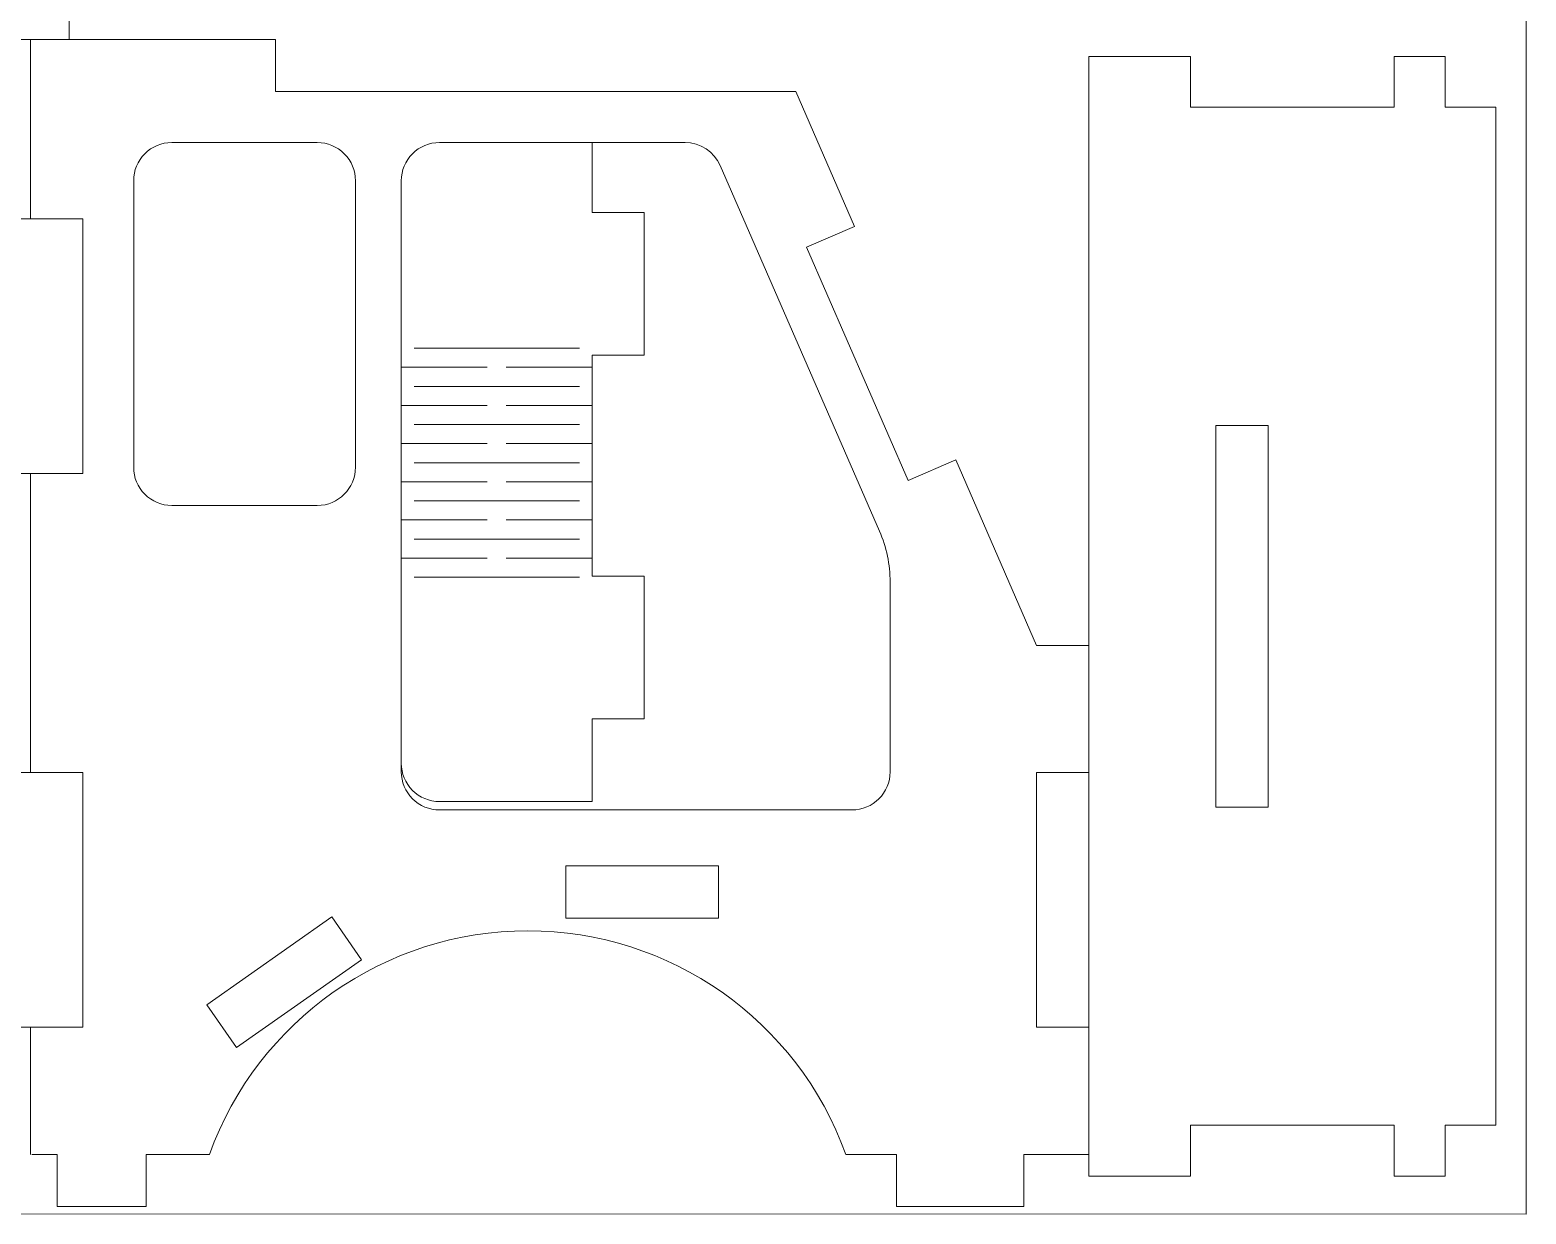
# Model space of a CAD drawing. Header units: inches. Extents: x -505 to 101, y 135 to 440.
# Drawn here: x -16.7 to 100.9, y 135.2 to 228.2 of the extents above; entities that cross this region are included whole.
import ezdxf

# ---------------------------------------------------------------- set-up
doc = ezdxf.new("R2010")
doc.units = ezdxf.units.IN
doc.header["$MEASUREMENT"] = 0
doc.layers.add('Capa 1', color=7, linetype='Continuous')
doc.layers.add('Capa 3', color=150, linetype='Continuous')

msp = doc.modelspace()

# ---------------------------------------------------------------- linework, layer by layer
at = {"layer": 'Capa 1', "color": 28, "lineweight": 9, "true_color": 0x11100b}
for points in [[(-13.61, 231.47), (-13.61, 227.47), (-33.61, 227.47), (-33.61, 231.47), (-57.13, 231.47), (-57.13, 227.47), (-77.12, 227.47), (-77.12, 231.47), (-87.13, 231.47), (-87.13, 256.47), (-91.13, 256.47), (-91.13, 286.47), (-87.13, 286.47), (-87.13, 311.47), (-77.12, 311.47), (-77.12, 315.47)], [(-35.91, 227.47), (-16.65, 227.47), (-16.65, 213.37), (-20.76, 213.37)], [(2.59, 227.47), (-16.65, 227.47)], [(2.59, 223.37), (2.59, 227.47)], [(98.51, 142.14), (98.51, 222.14), (94.51, 222.14), (94.51, 226.14), (90.51, 226.14), (90.51, 222.14), (74.51, 222.14), (74.51, 226.14), (66.51, 226.14), (66.51, 138.14), (74.51, 138.14), (74.51, 142.14), (90.51, 142.14), (90.51, 138.14), (94.51, 138.14), (94.51, 142.14), (98.51, 142.14)], [(43.49, 223.37), (2.59, 223.37)], [(48.09, 212.78), (43.49, 223.37)], [(-5.56, 219.37), (5.88, 219.37)], [(15.48, 219.37), (34.78, 219.37)], [(27.48, 213.87), (27.48, 219.37)], [(37.53, 217.57), (50.06, 188.83)], [(-8.55, 193.85), (-8.55, 216.37)], [(8.88, 216.37), (8.88, 193.85)], [(12.48, 169.92), (12.48, 216.37)], [(-16.65, 213.37), (-12.56, 213.37)], [(-12.56, 213.37), (-12.56, 193.37)], [(31.58, 213.87), (27.48, 213.87)], [(31.58, 202.67), (31.58, 213.87)], [(44.33, 211.14), (48.09, 212.78)], [(52.31, 192.8), (44.33, 211.14)], [(13.48, 203.21), (26.48, 203.21)], [(27.48, 185.28), (27.48, 202.67)], [(27.48, 202.67), (31.58, 202.67)], [(12.48, 201.71), (19.23, 201.71)], [(20.73, 201.71), (27.48, 201.71)], [(13.48, 200.21), (26.48, 200.21)], [(12.48, 198.71), (19.23, 198.71)], [(20.73, 198.71), (27.48, 198.71)], [(13.48, 197.21), (26.48, 197.21)], [(76.51, 197.14), (80.61, 197.14), (80.61, 167.14), (76.51, 167.14), (76.51, 197.14)], [(12.48, 195.71), (19.23, 195.71)], [(20.73, 195.71), (27.48, 195.71)], [(13.48, 194.21), (26.48, 194.21)], [(56.07, 194.44), (52.31, 192.8)], [(62.41, 179.85), (56.07, 194.44)], [(-20.76, 193.37), (-16.65, 193.37), (-16.65, 169.85), (-20.76, 169.85)], [(-12.56, 193.37), (-16.65, 193.37)], [(12.48, 192.71), (19.23, 192.71)], [(20.73, 192.71), (27.48, 192.71)], [(5.88, 190.85), (-5.56, 190.85)], [(13.48, 191.21), (26.48, 191.21)], [(12.48, 189.71), (19.23, 189.71)], [(20.73, 189.71), (27.48, 189.71)], [(13.48, 188.21), (26.48, 188.21)], [(12.48, 186.71), (19.23, 186.71)], [(20.73, 186.71), (27.48, 186.71)], [(13.48, 185.21), (26.48, 185.21)], [(31.58, 185.28), (27.48, 185.28)], [(31.58, 174.08), (31.58, 185.28)], [(50.9, 184.83), (50.9, 169.92)], [(66.51, 179.85), (62.41, 179.85)], [(66.51, 169.85), (66.51, 179.85)], [(27.48, 167.58), (27.48, 174.08)], [(27.48, 174.08), (31.58, 174.08)], [(-16.65, 169.85), (-12.56, 169.85)], [(-12.56, 169.85), (-12.56, 149.85)], [(62.41, 149.85), (62.41, 169.85)], [(62.41, 169.85), (66.51, 169.85)], [(15.48, 167.58), (27.48, 167.58)], [(47.89, 166.92), (15.48, 166.92)], [(25.41, 158.42), (25.41, 162.52)], [(25.41, 162.52), (37.42, 162.52)], [(37.42, 162.52), (37.42, 158.42)], [(-2.81, 151.61), (7.01, 158.51)], [(7.01, 158.51), (9.36, 155.15)], [(37.42, 158.42), (25.41, 158.42)], [(9.36, 155.15), (-0.46, 148.25)], [(-0.46, 148.25), (-2.81, 151.61)], [(-20.76, 149.85), (-16.65, 149.85), (-16.65, 139.85)], [(-12.56, 149.85), (-16.65, 149.85)], [(66.51, 149.85), (62.41, 149.85)], [(66.51, 139.85), (66.51, 149.85)], [(-16.56, 139.85), (-14.56, 139.85)], [(-14.56, 139.85), (-14.56, 135.75)], [(-7.58, 139.85), (-2.59, 139.85)], [(-7.58, 135.75), (-7.58, 139.85)], [(47.41, 139.85), (51.41, 139.85)], [(51.41, 139.85), (51.41, 135.75)], [(61.42, 139.85), (66.51, 139.85)], [(61.42, 135.75), (61.42, 139.85)], [(-7.58, 135.75), (-14.56, 135.75)], [(61.42, 135.75), (51.41, 135.75)]]:
    msp.add_lwpolyline(points, dxfattribs=at)
for points in [[(-5.56, 219.37), (-6.35, 219.37), (-7.12, 219.05), (-7.68, 218.49), (-8.24, 217.93), (-8.55, 217.17), (-8.55, 216.37)], [(8.88, 216.37), (8.88, 217.17), (8.57, 217.93), (8, 218.49), (7.44, 219.05), (6.68, 219.37), (5.88, 219.37)], [(15.48, 219.37), (14.69, 219.37), (13.92, 219.05), (13.36, 218.49), (12.8, 217.93), (12.48, 217.17), (12.48, 216.37)], [(-8.55, 193.85), (-8.55, 193.06), (-8.24, 192.29), (-7.68, 191.73), (-7.12, 191.17), (-6.35, 190.85), (-5.56, 190.85)], [(12.48, 170.58), (12.48, 169.79), (12.8, 169.02), (13.36, 168.46), (13.92, 167.9), (14.69, 167.58), (15.48, 167.58)], [(12.48, 169.92), (12.48, 169.12), (12.8, 168.36), (13.36, 167.8), (13.92, 167.23), (14.69, 166.92), (15.48, 166.92)], [(47.41, 139.85), (43.62, 150.39), (33.62, 157.42), (22.42, 157.42), (11.21, 157.42), (1.21, 150.39), (-2.59, 139.85)]]:
    msp.add_open_spline(points, degree=3, knots=[0, 0, 0, 0, 1, 1, 1, 2, 2, 2, 2], dxfattribs=at)
for points in [[(37.53, 217.57), (37.06, 218.66), (35.98, 219.37), (34.78, 219.37)], [(5.88, 190.85), (7.54, 190.85), (8.88, 192.19), (8.88, 193.85)], [(50.9, 184.83), (50.9, 186.21), (50.61, 187.57), (50.06, 188.83)], [(47.89, 166.92), (49.55, 166.92), (50.9, 168.26), (50.9, 169.92)]]:
    msp.add_open_spline(points, degree=3, dxfattribs=at)
at = {"layer": 'Capa 3', "lineweight": 0}
msp.add_lwpolyline([(-505.12, 439.55), (100.88, 439.55), (100.88, 135.16), (-505.15, 135.22), (-505.12, 439.55)], dxfattribs=at)

doc.saveas('drawing.dxf')
